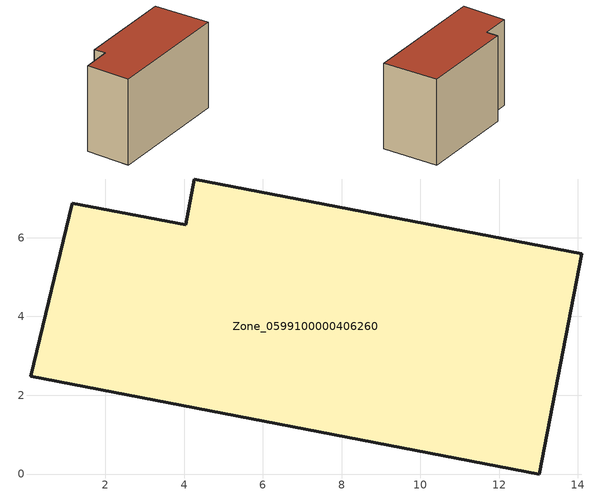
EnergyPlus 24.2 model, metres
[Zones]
Zone_0599100000406260
 floor ground (C_G): 0.1,2.49 1.17,6.88 4.04,6.33 4.26,7.49 14.1,5.59 13.02,0 z0
 wall outside (C_F): 14.1,5.59 4.26,7.49 4.04,6.33 1.17,6.88 0.1,2.49 13.02,0 14.1,5.59 z0:8.69
 roof outside (C_R): 1.17,6.88 0.1,2.49 13.02,0 14.1,5.59 4.26,7.49 4.04,6.33 z8.69
[BUILDING]
Pand.0599100000406260: North Axis=0; Terrain=City; Loads Convergence Tolerance Value=0.04; Temperature Convergence Tolerance Value=0.4; Solar Distribution=FullExterior; Maximum Number of Warmup Days=25; Minimum Number of Warmup Days=1
[Site:Location]
Rotterdam.The.Hague.AP_ZH_NLD Design_Conditions: Latitude=51.96; Longitude=4.45; Time Zone=1; Elevation=-4.5
[SITE:GROUNDTEMPERATURE:BUILDINGSURFACE]
18, 18, 18, 18, 18, 18, 18, 18, 18, 18, 18, 18
[MATERIAL] Thermal Absorptance=0.9; Solar Absorptance=0.7; Visible Absorptance=0.7
Name | Roughness | Thickness | Conductivity | Density | Specific Heat
G.TI.1992-2005 | MediumSmooth | 0.15 | 0.06 | 540 | 1210
F.TI.1992-2005 | Rough | 0.3 | 0.12 | 1920 | 840
R.TI.1992-2005 | MediumRough | 0.2 | 0.08 | 1500 | 1000
[CONSTRUCTION]
C_G: G.TI.1992-2005
C_F: F.TI.1992-2005
C_R: R.TI.1992-2005
[ZONE]
Zone_0599100000406260: Type=1; Multiplier=1; Ceiling Height=Autocalculate; Volume=Autocalculate; Floor Area=autocalculate; Part of Total Floor Area=Yes
[ZONEINFILTRATION:DESIGNFLOWRATE]
Infil_Zone_0599100000406260: Zone or ZoneList or Space or SpaceList=Zone_0599100000406260; Schedule=AlwaysOn; Design Flow Rate Calculation Method=Flow/Area; Flow Rate per Floor Area=0.0015; Constant Term Coefficient=1; Temperature Term Coefficient=0; Velocity Term Coefficient=0; Velocity Squared Term Coefficient=0
[HVACTEMPLATE:ZONE:IDEALLOADSAIRSYSTEM]
Zone_0599100000406260: Maximum Heating Supply Air Temperature=50; Minimum Cooling Supply Air Temperature=13; Maximum Heating Supply Air Humidity Ratio=0.0156; Minimum Cooling Supply Air Humidity Ratio=0.0077; Heating Limit=NoLimit; Cooling Limit=NoLimit; Dehumidification Control Type=ConstantSensibleHeatRatio; Cooling Sensible Heat Ratio=0.7; Dehumidification Setpoint=60; Humidification Control Type=None; Humidification Setpoint=30; Outdoor Air Method=None; Outdoor Air Flow Rate per Person=0.00944; Outdoor Air Flow Rate per Zone Floor Area=0; Outdoor Air Flow Rate per Zone=0; Demand Controlled Ventilation Type=None; Outdoor Air Economizer Type=NoEconomizer; Heat Recovery Type=None; Sensible Heat Recovery Effectiveness=0.7; Latent Heat Recovery Effectiveness=0.65
[ZONECONTROL:THERMOSTAT]
ThermostatControl_Zone_0599100000406260: Zone or ZoneList=Zone_0599100000406260; Control Type Schedule=DualSetpointControlType; Control 1=Thermostat_Zone_0599100000406260; Temperature Difference Between Cutout And Setpoint=0
[THERMOSTATSETPOINT:DUALSETPOINT]
Thermostat_Zone_0599100000406260: Heating Setpoint Temperature Schedule=HeatingSetpoint_Zone_0599100000406260; Cooling Setpoint Temperature Schedule=CoolingSetpoint_Zone_0599100000406260
[SCHEDULE:COMPACT]
HeatingSetpoint_Zone_0599100000406260: Through: 12/31, For: AllDays, Until: 24:00, 21
CoolingSetpoint_Zone_0599100000406260: Through: 12/31, For: AllDays, Until: 24:00, 24
DualSetpointControlType: Through: 12/31, For: AllDays, Until: 24:00, 4
AlwaysOn: Through: 12/31, For: AllDays, Until: 24:00, 1
